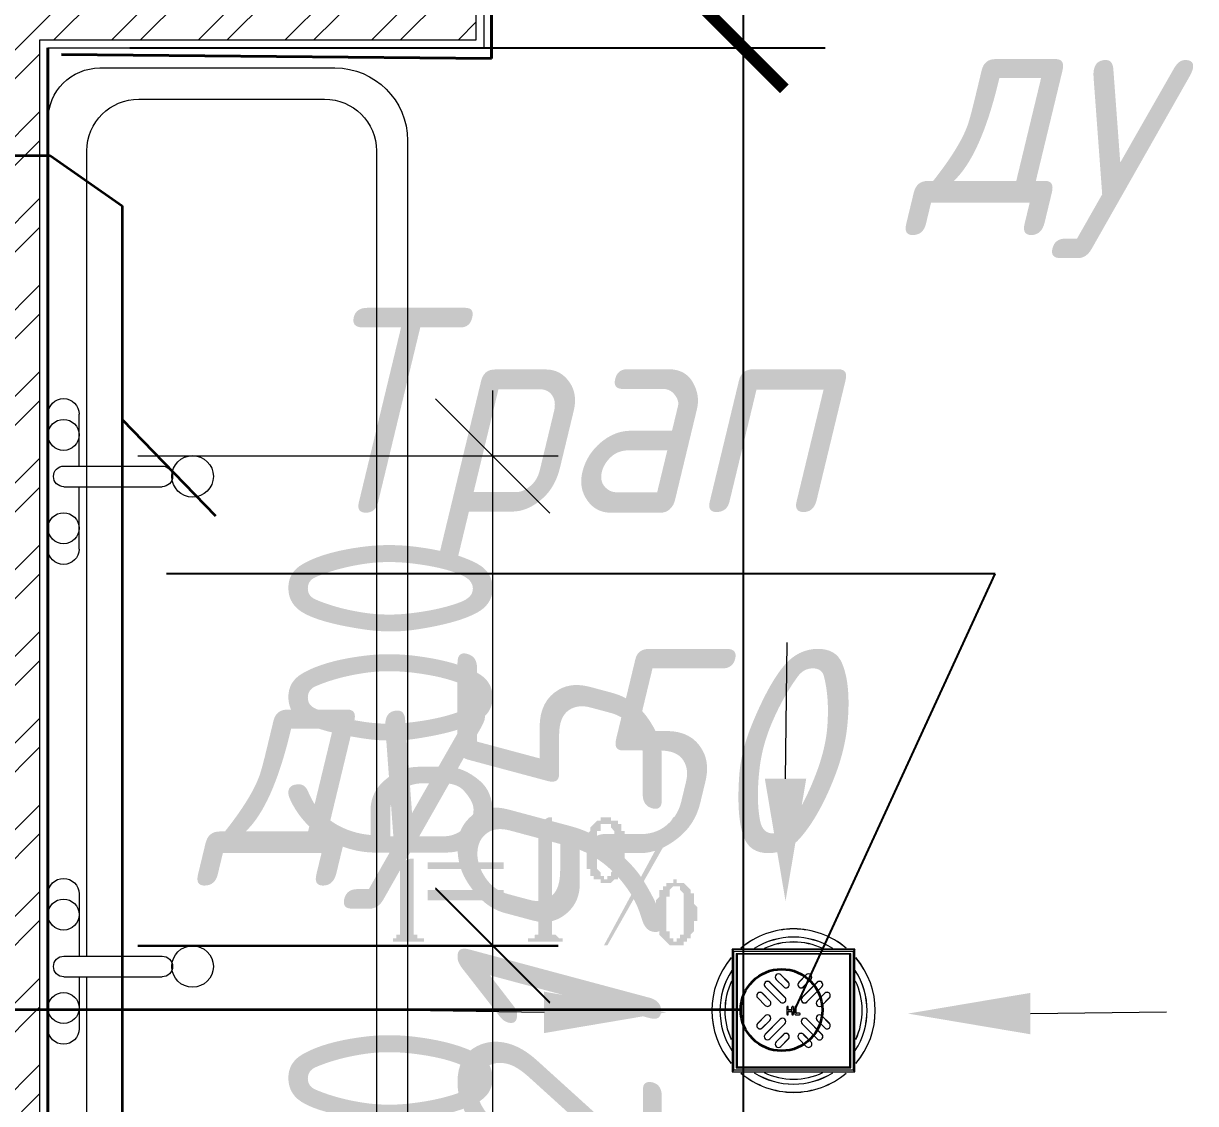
# Model space of a CAD drawing. Header units: millimetres. Extents: x -10178924 to 11692288, y -947381 to 58396.
# Drawn here: x 844929 to 846363, y -911741 to -910419 of the extents above; entities that cross this region are included whole.
import ezdxf
from ezdxf import colors
from ezdxf.entities.mleader import LeaderData, LeaderLine
from ezdxf.math import Vec2, Vec3

# ---------------------------------------------------------------- set-up
doc = ezdxf.new("R2010")
doc.units = ezdxf.units.MM
for name, color, linetype, lineweight in [('_0', 7, 'Continuous', 25), ('ВК_ К1', 24, 'Continuous', 35), ('К1ку', 244, 'Continuous', 35), ('Перегородки пеноблок', 40, 'Continuous', 9), ('Сантехника', 7, 'Continuous', 18), ('Сантехнические приборы', 7, 'Continuous', 9), ('Трубопроводы', 7, 'Continuous', 18)]:
    doc.layers.add(name, color=color, linetype=linetype, lineweight=lineweight)
doc.layers.add('PDF _Стены отделка', color=7, linetype='Continuous', true_color=0xb505c2)
doc.layers.add('ВК_Выноски', color=7, linetype='Continuous')
doc.styles.add('ISOCPEUR', font='isocpeui.ttf', dxfattribs={"width": 0.9})
doc.styles.add('ISOCPEUR_1', font='isocpeur.ttf', dxfattribs={"width": 0.78, "height": 240})
doc.styles.add('Текст_М100', font='GOST_Common Italic.ttf', dxfattribs={"height": 250})
doc.linetypes.add('зигзаг', pattern='A,0.00254,-5.08,[131,ltypeshp.shx,S=5.08,R=0,X=-5.08,Y=0],-10.16,[131,ltypeshp.shx,S=5.08,R=180,X=5.08,Y=0],-5.08', length=20.32254)
doc.dimstyles.new('Размеры_М100', dxfattribs={"dimtxt": 250, "dimasz": 100, "dimexe": 100, "dimexo": 100, "dimgap": 100, "dimtad": 1, "dimrnd": 5, "dimtxsty": 'Текст_М100', "dimblk": 'ARCHTICK', "dimcen": 250, "dimdle": 100, "dimadec": 0, "dimazin": 2, "dimtfac": 1, "dimtmove": 1, "dimatfit": 3, "dimfxl": 1, "dimarcsym": 0})

# ---------------------------------------------------------------- blocks, each defined once
blk = doc.blocks.new('_None')
blk = doc.blocks.new('СНП_Трап с  вертикальным выпуском_ с горизонтальным выпуском_HL - DN50-V261-Этаж 01_Пищеблок')
at = {"layer": 'Сантехника'}
for p, q in [((-75, 75), (-75, -75)), ((-72.9, 72.9), (-75, 75)), ((75, 75), (-75, 75)), ((-72.9, -72.9), (-72.9, 72.9)), ((-72.9, 72.9), (72.9, 72.9)), ((75, 75), (72.9, 72.9)), ((72.9, 72.9), (72.9, -72.9)), ((75, -75), (75, 75)), ((-70, 70), (-70, -70)), ((-70, 70), (70, 70)), ((69, 69), (-69, 69)), ((-69, 69), (-69, -69)), ((69, -69), (69, 69)), ((70, -70), (70, 70)), ((-70, -70), (70, -70)), ((-69, -69), (69, -69)), ((-75, -75), (-72.9, -72.9)), ((-75, -75), (75, -75)), ((72.9, -72.9), (-72.9, -72.9)), ((75, -75), (72.9, -72.9))]:
    blk.add_line(p, q, dxfattribs=at)
for radius, start, end in [(100, 90, 130), (90, 90, 122.25), (100, 50, 90), (90, 57.75, 90), (84, 90, 115.3943), (84, 64.6057, 90), (100, 139.6052, 220.3948), (100, 319.6052, 40.3948), (90, 147.0711, 212.9289), (90, 327.0711, 32.9289), (84, 154.5178, 204.8153), (84, 335.1847, 25.4822), (100, 230, 270), (90, 237.75, 270), (84, 244.6057, 270), (84, 270, 295.3943), (90, 270, 302.25), (100, 270, 310)]:
    blk.add_arc((0, 0), radius, start, end, dxfattribs=at)
at = {"layer": 'Трубопроводы'}
for p, q in [((-6.4, 34.6), (-15.6, 43.8)), ((15.6, 43.8), (6.4, 34.6)), ((-34.6, 29), (-16.3, 10.6)), ((-10.6, 16.3), (-29, 34.6)), ((-21.2, 38.2), (-12, 29)), ((29, 34.6), (10.6, 16.3)), ((12, 29), (21.2, 38.2)), ((16.3, 10.6), (34.6, 29)), ((-43.8, 15.6), (-34.6, 6.4)), ((-29, 12), (-38.2, 21.2)), ((38.2, 21.2), (29, 12)), ((34.6, 6.4), (43.8, 15.6)), ((-43.8, -15.6), (-34.6, -6.4)), ((-29, -12), (-38.2, -21.2)), ((-34.6, -29), (-16.3, -10.6)), ((16.3, -10.6), (34.6, -29)), ((38.2, -21.2), (29, -12)), ((34.6, -6.4), (43.8, -15.6)), ((-10.6, -16.3), (-29, -34.6)), ((29, -34.6), (10.6, -16.3)), ((-21.2, -38.2), (-12, -29)), ((-6.4, -34.6), (-15.6, -43.8)), ((15.6, -43.8), (6.4, -34.6)), ((12, -29), (21.2, -38.2))]:
    blk.add_line(p, q, dxfattribs=at)
at = {"layer": 'Трубопроводы', "lineweight": 9}
for p, q in [((-8.2, 4.2), (-8.2, -4.3)), ((-6.4, 1.6), (-6.4, 4.2)), ((-2.7, 0.9), (-5.7, 0.9)), ((-1.9, 1.6), (-1.9, 4.2)), ((-0.2, -4.3), (-0.2, 4.2)), ((1.7, 4.2), (1.7, -4.3)), ((3.4, -2.5), (3.4, 4.2)), ((-6.4, -4.3), (-6.4, -1.6)), ((-5.7, -0.9), (-2.7, -0.9)), ((-1.9, -1.6), (-1.9, -4.3)), ((2.4, -5), (7.4, -5)), ((7.4, -3.2), (4.2, -3.2))]:
    blk.add_line(p, q, dxfattribs=at)
at = {"layer": 'Трубопроводы'}
for centre, start, end in [((-18.4, 41), 45, 225), ((18.4, 41), 315, 135), ((-31.8, 31.8), 45, 225), ((-9.2, 31.8), 225, 45), ((9.2, 31.8), 135, 315), ((31.8, 31.8), 315, 135), ((-41, 18.4), 45, 225), ((-13.4, 13.4), 225, 45), ((13.4, 13.4), 135, 315), ((41, 18.4), 315, 135), ((-31.8, 9.2), 225, 45), ((31.8, 9.2), 135, 315), ((-31.8, -9.2), 315, 135), ((-13.4, -13.4), 315, 135), ((13.4, -13.4), 45, 225), ((31.8, -9.2), 45, 225), ((-41, -18.4), 135, 315), ((-9.2, -31.8), 315, 135), ((9.2, -31.8), 45, 225), ((41, -18.4), 225, 45), ((-31.8, -31.8), 135, 315), ((-18.4, -41), 135, 315), ((18.4, -41), 225, 45), ((31.8, -31.8), 225, 45)]:
    blk.add_arc(centre, 4, start, end, dxfattribs=at)
at = {"layer": 'Трубопроводы', "lineweight": 9}
for centre, radius, start, end in [((-7.3, 4.2), 0.875, 0, 180), ((-5.7, 1.6), 0.75, 180, 270), ((-2.7, 1.6), 0.75, 270, 360), ((-1, 4.2), 0.875, 0, 180), ((2.5, 4.2), 0.875, 0, 180), ((-7.3, -4.3), 0.875, 180, 360), ((-5.7, -1.6), 0.75, 90, 180), ((-2.7, -1.6), 0.75, 0, 90), ((-1, -4.3), 0.875, 180, 360), ((2.4, -4.3), 0.75, 180, 270), ((4.2, -2.5), 0.75, 180, 270), ((7.4, -4.1), 0.875, 270, 90)]:
    blk.add_arc(centre, radius, start, end, dxfattribs=at)
blk = doc.blocks.new('Туалетный столик с раковиной-лотковый3 - 500 x 440 мм-1382033-1 этаж')
at = {"layer": 'Сантехнические приборы'}
for p, q in [((1052.2, 180.1), (-1020.8, 180.1)), ((1052.2, 180.1), (-1020.8, 180.1)), ((-660.5, 180.1), (-495.4, 180.1)), ((91.9, 180.1), (-73.2, 180.1)), ((-597, 160.7), (-597, 40.4)), ((-571.6, 160.7), (-571.6, 40.4)), ((3, 160.7), (3, 40.4)), ((28.4, 160.7), (28.4, 40.4)), ((3, 132.5), (-982.7, 132.5)), ((-597, 142), (-660.5, 142)), ((-495.4, 142), (-571.6, 142)), ((-73.2, 142), (3, 142)), ((28.4, 142), (91.9, 142)), ((1014.1, 132.5), (28.4, 132.5)), ((-1084.3, 116.6), (-1084.3, -171)), ((-1084.3, 116.6), (-1084.3, -171)), ((-1046.2, 69), (-1046.2, -158.3)), ((-982.7, -221.8), (1014.1, -221.8)), ((-995.4, -259.9), (1031.3, -259.9)), ((-995.4, -259.9), (1031.3, -259.9))]:
    blk.add_line(p, q, dxfattribs=at)
for centre, radius, start, end in [((-1020.8, 116.6), 63.5, 90, 180), ((-1020.8, 116.6), 63.5, 90, 180), ((-660.5, 161.1), 19, 90, 270), ((-635.1, 161.1), 19, 0, 180), ((-584.3, 160.7), 12.7, 0, 180), ((-520.8, 161.1), 19, 0, 180), ((-495.4, 161.1), 19, 270, 90), ((-73.2, 161.1), 19, 90, 270), ((-47.8, 161.1), 19, 360, 180), ((15.7, 160.7), 12.7, 360, 180), ((66.5, 161.1), 19, 360, 180), ((91.9, 161.1), 19, 270, 90), ((-635.1, 161.1), 19, 180, 360), ((-520.8, 161.1), 19, 180, 360), ((-47.8, 161.1), 19, 180, 0), ((66.5, 161.1), 19, 180, 360), ((-982.7, 69), 63.5, 90, 180), ((-584.3, 40.4), 12.7, 180, 0), ((15.7, 40.4), 12.7, 180, 0), ((-584.3, 3.2), 25.4, 0, 180), ((15.7, 3.2), 25.4, 360, 180), ((-584.3, 3.2), 25.4, 180, 360), ((15.7, 3.2), 25.4, 180, 0), ((-995.4, -171), 88.9, 180, 270), ((-995.4, -171), 88.9, 180, 270), ((-982.7, -158.3), 63.5, 180, 270)]:
    blk.add_arc(centre, radius, start, end, dxfattribs=at)
blk = doc.blocks.new('_ArchTick')
at = {"color": 0, "linetype": 'ByBlock', "const_width": 0.15}
blk.add_lwpolyline([(-0.5, -0.5), (0.5, 0.5)], dxfattribs=at)
blk = doc.blocks.new('*D2464')
at = {"layer": '_0', "color": 0, "lineweight": -2, "ltscale": 0.1, "transparency": 16777216}
for p, q in [((12028.6, -38456.5), (12028.6, -36058.1)), ((11277.5, -36158.1), (12128.6, -36158.1)), ((11277.5, -38356.5), (12128.6, -38356.5))]:
    blk.add_line(p, q, dxfattribs=at)
at = {"layer": 'Defpoints', "color": 0, "ltscale": 0.1, "transparency": 16777216}
for p in [(11177.5, -36158.1), (12028.6, -36158.1), (11177.5, -38356.5)]:
    blk.add_point(p, dxfattribs=at)
at = {"layer": '_0', "color": 0, "lineweight": -2, "ltscale": 0.1, "transparency": 16777216, "xscale": 100, "yscale": 100, "zscale": 100}
for p, rotation in [((12028.6, -36158.1), 90), ((12028.6, -38356.5), 270)]:
    blk.add_blockref('_ArchTick', p, dxfattribs=dict(at, rotation=rotation))
at = {"layer": '_0', "color": 0, "lineweight": 9, "ltscale": 0.1, "transparency": 16777216, "insert": (11803.6, -37257.3), "char_height": 250, "attachment_point": 5, "rotation": 90, "style": 'Текст_М100'}
blk.add_mtext('2195', dxfattribs=at)
blk = doc.blocks.new('_Oblique')
at = {"color": 0, "linetype": 'ByBlock', "lineweight": -2}
blk.add_line((-0.5, -0.5), (0.5, 0.5), dxfattribs=at)
blk = doc.blocks.new('A$Cad086cf1')
at = {"layer": 'Перегородки пеноблок', "true_color": 0x636466, "transparency": 33554687}
h = blk.add_hatch(dxfattribs=at)
h.set_pattern_fill('ANSI32', color=251, scale=200)
h.set_pattern_definition([(45, (897418.77, 170465.18), (-53.0330086, 53.0330086), []), (45, (897454.13, 170465.18), (-53.0330086, 53.0330086), [])])
edge = h.paths.add_edge_path()
edge.add_line((8838.912, -36048.117), (8838.912, -38746.478))
edge.add_line((8838.912, -38746.478), (9068.912, -38746.478))
edge.add_line((9068.912, -38746.478), (9068.912, -38626.478))
edge.add_line((9068.912, -38626.478), (8958.912, -38626.478))
edge.add_line((8958.912, -38626.478), (8958.912, -36148.117))
edge.add_line((8958.912, -36148.117), (11047.468, -36148.117))
edge.add_line((11047.468, -36148.117), (11047.468, -37836.478))
edge.add_line((11047.468, -37836.478), (10089.228, -37836.478))
edge.add_line((10089.228, -37836.478), (10089.228, -38356.478))
edge.add_line((10089.228, -38356.478), (10208.912, -38356.312))
edge.add_line((10208.912, -38356.312), (10208.912, -37956.478))
edge.add_line((10208.912, -37956.478), (11047.468, -37956.478))
edge.add_line((11047.468, -37956.478), (11047.468, -38356.478))
edge.add_line((11047.468, -38356.478), (11167.468, -38356.478))
edge.add_line((11167.468, -38356.478), (11167.468, -36148.117))
edge.add_line((11167.468, -36148.117), (11701.436, -36148.117))
edge.add_line((11701.436, -36148.117), (11701.436, -36028.117))
edge.add_line((11701.436, -36028.117), (10146.199, -36028.125))
edge.add_line((10146.199, -36028.125), (10146.199, -32428.128))
edge.add_line((10146.199, -32428.128), (10026.199, -32428.128))
edge.add_line((10026.199, -32428.128), (10026.199, -36028.117))
edge.add_line((10026.199, -36028.117), (8858.912, -36028.113))
h.paths.add_polyline_path([(9998.912, -38746.478), (10078.912, -38746.478), (10078.912, -38626.478), (9998.912, -38626.478)], flags=17)
at = {"layer": 'Сантехнические приборы', "true_color": 0x636466, "transparency": 33554559}
h = blk.add_hatch(color=251, dxfattribs=at)
h.paths.add_polyline_path([(11616.621, -37095.672), (11620.854, -37095.672), (11620.854, -37099.906), (11620.854, -37099.906), (11625.088, -37099.906), (11625.088, -37099.906), (11625.088, -37104.139), (11625.088, -37104.139), (11625.088, -37108.372), (11625.088, -37108.372), (11625.088, -37112.606), (11625.088, -37112.606), (11625.088, -37116.839), (11620.854, -37116.839), (11620.854, -37116.839), (11620.854, -37116.839), (11616.621, -37121.072), (11616.621, -37121.072), (11616.621, -37116.839), (11612.387, -37116.839), (11612.387, -37116.839), (11612.387, -37116.839), (11612.387, -37116.839), (11608.154, -37112.606), (11608.154, -37112.606), (11608.154, -37108.372), (11608.154, -37108.372), (11608.154, -37108.372), (11608.154, -37104.139), (11608.154, -37104.139), (11608.154, -37099.906), (11612.387, -37099.906), (11612.387, -37099.906), (11612.387, -37099.906), (11612.387, -37099.906), (11616.621, -37095.672), (11616.621, -37095.672)], flags=0)
h.paths.add_polyline_path([(11625.088, -37150.706), (11625.088, -37226.906), (11625.088, -37231.14), (11625.088, -37235.373), (11625.088, -37235.373), (11625.088, -37239.607), (11625.088, -37239.607), (11625.088, -37239.607), (11625.088, -37243.84), (11629.321, -37243.84), (11629.321, -37243.84), (11629.321, -37248.073), (11629.321, -37248.073), (11633.554, -37248.073), (11633.554, -37248.073), (11637.788, -37248.073), (11637.788, -37252.307), (11599.687, -37252.307), (11599.687, -37248.073), (11599.687, -37248.073), (11603.921, -37248.073), (11603.921, -37248.073), (11603.921, -37243.84), (11603.921, -37243.84), (11608.154, -37243.84), (11608.154, -37243.84), (11608.154, -37239.607), (11608.154, -37239.607), (11608.154, -37239.607), (11608.154, -37235.373), (11608.154, -37235.373), (11608.154, -37231.14), (11608.154, -37226.906), (11608.154, -37188.806), (11608.154, -37188.806), (11608.154, -37184.573), (11608.154, -37180.34), (11608.154, -37180.34), (11608.154, -37176.106), (11608.154, -37176.106), (11608.154, -37171.873), (11608.154, -37171.873), (11608.154, -37171.873), (11608.154, -37167.639), (11608.154, -37167.639), (11608.154, -37163.406), (11608.154, -37163.406), (11603.921, -37163.406), (11603.921, -37163.406), (11603.921, -37163.406), (11603.921, -37163.406), (11599.687, -37163.406), (11599.687, -37163.406), (11599.687, -37163.406), (11595.454, -37159.173), (11620.854, -37150.706)], flags=0)
blk.add_hatch(color=251, dxfattribs=at).paths.add_polyline_path([(11760.555, -37116.839), (11790.189, -37099.906), (11794.422, -37099.906), (11794.422, -37226.906), (11794.422, -37226.906), (11794.422, -37231.14), (11794.422, -37235.373), (11794.422, -37235.373), (11794.422, -37239.607), (11794.422, -37239.607), (11794.422, -37239.607), (11794.422, -37243.84), (11794.422, -37243.84), (11798.655, -37243.84), (11798.655, -37243.84), (11798.655, -37243.84), (11802.889, -37248.073), (11802.889, -37248.073), (11802.889, -37248.073), (11807.122, -37248.073), (11807.122, -37248.073), (11807.122, -37252.307), (11764.788, -37252.307), (11764.788, -37248.073), (11764.788, -37248.073), (11769.022, -37248.073), (11769.022, -37248.073), (11773.255, -37248.073), (11773.255, -37243.84), (11773.255, -37243.84), (11773.255, -37243.84), (11777.489, -37243.84), (11777.489, -37243.84), (11777.489, -37239.607), (11777.489, -37239.607), (11777.489, -37239.607), (11777.489, -37235.373), (11777.489, -37235.373), (11777.489, -37231.14), (11777.489, -37231.14), (11777.489, -37226.906), (11777.489, -37226.906), (11777.489, -37146.473), (11777.489, -37142.239), (11777.489, -37138.006), (11777.489, -37138.006), (11777.489, -37133.773), (11777.489, -37133.773), (11777.489, -37129.539), (11777.489, -37129.539), (11777.489, -37125.306), (11777.489, -37125.306), (11777.489, -37125.306), (11777.489, -37121.072), (11777.489, -37121.072), (11777.489, -37121.072), (11773.255, -37121.072), (11773.255, -37116.839), (11773.255, -37116.839), (11769.022, -37116.839), (11769.022, -37121.072), (11769.022, -37121.072), (11764.788, -37121.072), (11764.788, -37121.072), (11760.555, -37121.072)])
h = blk.add_hatch(color=251, dxfattribs=at)
h.paths.add_polyline_path([(11951.056, -37099.906), (11862.156, -37256.54), (11857.922, -37256.54), (11942.59, -37099.906)], flags=0)
h.paths.add_polyline_path([(11862.156, -37099.906), (11862.156, -37099.906), (11862.156, -37099.906), (11866.389, -37099.906), (11866.389, -37104.139), (11870.622, -37104.139), (11870.622, -37104.139), (11870.622, -37104.139), (11874.856, -37104.139), (11874.856, -37108.372), (11874.856, -37108.372), (11879.089, -37108.372), (11879.089, -37112.606), (11879.089, -37112.606), (11879.089, -37116.839), (11879.089, -37116.839), (11883.323, -37116.839), (11883.323, -37121.072), (11883.323, -37121.072), (11883.323, -37125.306), (11883.323, -37125.306), (11883.323, -37129.539), (11883.323, -37129.539), (11883.323, -37133.773), (11883.323, -37133.773), (11883.323, -37138.006), (11883.323, -37138.006), (11883.323, -37142.239), (11883.323, -37142.239), (11883.323, -37146.473), (11883.323, -37146.473), (11883.323, -37150.706), (11883.323, -37154.939), (11883.323, -37154.939), (11883.323, -37159.173), (11883.323, -37159.173), (11883.323, -37159.173), (11883.323, -37163.406), (11879.089, -37163.406), (11879.089, -37167.639), (11879.089, -37167.639), (11879.089, -37167.639), (11879.089, -37171.873), (11874.856, -37171.873), (11874.856, -37171.873), (11874.856, -37176.106), (11870.622, -37176.106), (11870.622, -37176.106), (11870.622, -37176.106), (11866.389, -37180.34), (11866.389, -37180.34), (11866.389, -37180.34), (11862.156, -37180.34), (11862.156, -37180.34), (11862.156, -37180.34), (11857.922, -37180.34), (11857.922, -37180.34), (11853.689, -37180.34), (11853.689, -37180.34), (11853.689, -37176.106), (11849.456, -37176.106), (11849.456, -37176.106), (11849.456, -37176.106), (11845.222, -37176.106), (11845.222, -37171.873), (11845.222, -37171.873), (11840.989, -37171.873), (11840.989, -37167.639), (11840.989, -37167.639), (11840.989, -37163.406), (11840.989, -37163.406), (11836.756, -37163.406), (11836.756, -37159.173), (11836.756, -37159.173), (11836.756, -37154.939), (11836.756, -37154.939), (11836.756, -37150.706), (11836.756, -37150.706), (11836.756, -37146.473), (11836.756, -37146.473), (11836.756, -37142.239), (11836.756, -37142.239), (11836.756, -37138.006), (11836.756, -37138.006), (11836.756, -37133.773), (11836.756, -37133.773), (11836.756, -37129.539), (11836.756, -37129.539), (11836.756, -37125.306), (11836.756, -37125.306), (11836.756, -37121.072), (11836.756, -37121.072), (11840.989, -37116.839), (11840.989, -37116.839), (11840.989, -37112.606), (11840.989, -37112.606), (11845.222, -37108.372), (11845.222, -37108.372), (11845.222, -37108.372), (11849.456, -37104.139), (11849.456, -37104.139), (11849.456, -37104.139), (11853.689, -37104.139), (11853.689, -37104.139), (11853.689, -37099.906), (11857.922, -37099.906), (11857.922, -37099.906), (11857.922, -37099.906), (11862.156, -37099.906)], flags=0)
h.paths.add_polyline_path([(11862.156, -37108.372), (11857.922, -37108.372), (11857.922, -37108.372), (11857.922, -37108.372), (11853.689, -37108.372), (11853.689, -37112.606), (11853.689, -37112.606), (11853.689, -37112.606), (11853.689, -37116.839), (11849.456, -37116.839), (11849.456, -37116.839), (11849.456, -37121.072), (11849.456, -37121.072), (11849.456, -37125.306), (11849.456, -37125.306), (11849.456, -37129.539), (11849.456, -37133.773), (11849.456, -37133.773), (11849.456, -37138.006), (11849.456, -37142.239), (11849.456, -37142.239), (11849.456, -37146.473), (11849.456, -37150.706), (11849.456, -37150.706), (11849.456, -37154.939), (11849.456, -37154.939), (11849.456, -37159.173), (11849.456, -37159.173), (11849.456, -37159.173), (11849.456, -37163.406), (11849.456, -37163.406), (11853.689, -37167.639), (11853.689, -37167.639), (11853.689, -37167.639), (11853.689, -37171.873), (11853.689, -37171.873), (11853.689, -37171.873), (11857.922, -37171.873), (11857.922, -37176.106), (11862.156, -37176.106), (11862.156, -37176.106), (11862.156, -37171.873), (11866.389, -37171.873), (11866.389, -37171.873), (11866.389, -37167.639), (11866.389, -37167.639), (11866.389, -37167.639), (11866.389, -37167.639), (11870.622, -37163.406), (11870.622, -37163.406), (11870.622, -37159.173), (11870.622, -37159.173), (11870.622, -37154.939), (11870.622, -37154.939), (11870.622, -37150.706), (11870.622, -37150.706), (11870.622, -37146.473), (11870.622, -37146.473), (11870.622, -37142.239), (11870.622, -37142.239), (11870.622, -37138.006), (11870.622, -37133.773), (11870.622, -37133.773), (11870.622, -37129.539), (11870.622, -37129.539), (11870.622, -37125.306), (11870.622, -37125.306), (11870.622, -37121.072), (11870.622, -37121.072), (11870.622, -37116.839), (11870.622, -37116.839), (11866.389, -37112.606), (11866.389, -37112.606), (11866.389, -37112.606), (11866.389, -37108.372), (11866.389, -37108.372), (11862.156, -37108.372), (11862.156, -37108.372), (11862.156, -37108.372), (11862.156, -37108.372)], flags=0)
h.paths.add_polyline_path([(11946.823, -37176.106), (11946.823, -37176.106), (11946.823, -37180.34), (11951.056, -37180.34), (11951.056, -37180.34), (11955.29, -37180.34), (11955.29, -37180.34), (11955.29, -37180.34), (11959.523, -37184.573), (11959.523, -37184.573), (11959.523, -37184.573), (11963.756, -37188.806), (11963.756, -37188.806), (11963.756, -37188.806), (11963.756, -37193.04), (11967.99, -37193.04), (11967.99, -37197.273), (11967.99, -37197.273), (11967.99, -37197.273), (11967.99, -37201.506), (11967.99, -37201.506), (11967.99, -37205.74), (11967.99, -37205.74), (11972.223, -37209.973), (11972.223, -37209.973), (11972.223, -37214.206), (11972.223, -37218.44), (11972.223, -37218.44), (11972.223, -37218.44), (11972.223, -37222.673), (11972.223, -37226.906), (11967.99, -37226.906), (11967.99, -37231.14), (11967.99, -37231.14), (11967.99, -37235.373), (11967.99, -37235.373), (11967.99, -37239.607), (11967.99, -37239.607), (11967.99, -37239.607), (11963.756, -37243.84), (11963.756, -37243.84), (11963.756, -37248.073), (11963.756, -37248.073), (11963.756, -37248.073), (11959.523, -37248.073), (11959.523, -37252.307), (11959.523, -37252.307), (11955.29, -37252.307), (11955.29, -37256.54), (11955.29, -37256.54), (11951.056, -37256.54), (11951.056, -37256.54), (11946.823, -37256.54), (11946.823, -37256.54), (11946.823, -37256.54), (11942.59, -37256.54), (11942.59, -37256.54), (11942.59, -37256.54), (11938.356, -37256.54), (11938.356, -37256.54), (11934.123, -37252.307), (11934.123, -37252.307), (11934.123, -37252.307), (11934.123, -37252.307), (11929.889, -37248.073), (11929.889, -37248.073), (11929.889, -37248.073), (11925.656, -37243.84), (11925.656, -37243.84), (11925.656, -37239.607), (11925.656, -37239.607), (11925.656, -37239.607), (11925.656, -37235.373), (11921.423, -37235.373), (11921.423, -37231.14), (11921.423, -37231.14), (11921.423, -37226.906), (11921.423, -37226.906), (11921.423, -37222.673), (11921.423, -37222.673), (11921.423, -37218.44), (11921.423, -37218.44), (11921.423, -37214.206), (11921.423, -37214.206), (11921.423, -37209.973), (11921.423, -37209.973), (11921.423, -37205.74), (11921.423, -37205.74), (11921.423, -37201.506), (11921.423, -37201.506), (11925.656, -37197.273), (11925.656, -37197.273), (11925.656, -37193.04), (11925.656, -37193.04), (11925.656, -37188.806), (11929.889, -37188.806), (11929.889, -37188.806), (11929.889, -37184.573), (11929.889, -37184.573), (11934.123, -37184.573), (11934.123, -37184.573), (11934.123, -37180.34), (11938.356, -37180.34), (11938.356, -37180.34), (11938.356, -37180.34), (11942.59, -37180.34), (11942.59, -37176.106), (11946.823, -37176.106), (11946.823, -37176.106)], flags=0)
h.paths.add_polyline_path([(11946.823, -37184.573), (11942.59, -37184.573), (11942.59, -37184.573), (11942.59, -37184.573), (11938.356, -37188.806), (11938.356, -37188.806), (11938.356, -37188.806), (11938.356, -37188.806), (11938.356, -37193.04), (11938.356, -37193.04), (11938.356, -37197.273), (11934.123, -37197.273), (11934.123, -37197.273), (11934.123, -37201.506), (11934.123, -37201.506), (11934.123, -37205.74), (11934.123, -37209.973), (11934.123, -37209.973), (11934.123, -37214.206), (11934.123, -37218.44), (11934.123, -37218.44), (11934.123, -37222.673), (11934.123, -37222.673), (11934.123, -37226.906), (11934.123, -37231.14), (11934.123, -37231.14), (11934.123, -37235.373), (11934.123, -37235.373), (11934.123, -37239.607), (11938.356, -37239.607), (11938.356, -37239.607), (11938.356, -37243.84), (11938.356, -37243.84), (11938.356, -37243.84), (11938.356, -37248.073), (11942.59, -37248.073), (11942.59, -37248.073), (11942.59, -37252.307), (11946.823, -37252.307), (11946.823, -37252.307), (11946.823, -37252.307), (11946.823, -37248.073), (11951.056, -37248.073), (11951.056, -37248.073), (11951.056, -37243.84), (11951.056, -37243.84), (11955.29, -37243.84), (11955.29, -37243.84), (11955.29, -37239.607), (11955.29, -37239.607), (11955.29, -37235.373), (11955.29, -37235.373), (11955.29, -37231.14), (11955.29, -37231.14), (11955.29, -37226.906), (11955.29, -37226.906), (11955.29, -37222.673), (11955.29, -37218.44), (11955.29, -37218.44), (11955.29, -37214.206), (11955.29, -37209.973), (11955.29, -37209.973), (11955.29, -37205.74), (11955.29, -37205.74), (11955.29, -37201.506), (11955.29, -37201.506), (11955.29, -37197.273), (11955.29, -37197.273), (11955.29, -37193.04), (11955.29, -37193.04), (11955.29, -37193.04), (11951.056, -37188.806), (11951.056, -37188.806), (11951.056, -37188.806), (11951.056, -37184.573), (11951.056, -37184.573), (11946.823, -37184.573), (11946.823, -37184.573), (11946.823, -37184.573)], flags=0)
at = {"layer": 'PDF _Стены отделка', "color": 251, "linetype": 'зигзаг', "lineweight": 40, "ltscale": 0.1, "true_color": 0x636466, "transparency": 33554610}
for p, q in [((11720.197, -36171.246), (11720.325, -36016.813)), ((11177.468, -36158.117), (11177.468, -38356.478)), ((11194.119, -36166.391), (11720.197, -36171.246))]:
    blk.add_line(p, q, dxfattribs=at)
at = {"layer": 'PDF _Стены отделка', "color": 251, "lineweight": 5, "ltscale": 0.1, "true_color": 0x636466, "transparency": 33554687}
for p, q in [((11721.599, -36577.645), (11721.599, -37336.478)), ((11287.468, -36657.645), (11801.599, -36657.645)), ((11721.599, -37177.645), (11721.599, -37936.478)), ((11287.468, -37256.478), (11801.599, -37256.478)), ((11287.468, -37257.645), (11801.599, -37257.645))]:
    blk.add_line(p, q, dxfattribs=at)
at = {"layer": 'Перегородки пеноблок', "color": 251, "linetype": 'Continuous', "true_color": 0x636466, "transparency": 33554687, "flags": 128}
for points in [[(11701.436, -36148.117), (11701.435, -36028.117)], [(11711.436, -36158.117), (11711.436, -36018.117)], [(11167.468, -38356.478), (11167.468, -36148.117)], [(11167.468, -36148.117), (11701.436, -36148.117)], [(11177.468, -38356.478), (11177.468, -36158.117), (11711.436, -36158.117)]]:
    blk.add_lwpolyline(points, dxfattribs=at)
at = {"layer": 'Сантехника', "color": 251, "true_color": 0x636466, "transparency": 33554687}
for p, q in [((12014.818, -37261.618), (12014.818, -37411.618)), ((12016.934, -37263.734), (12014.818, -37261.618)), ((12164.818, -37261.618), (12014.818, -37261.618)), ((12016.934, -37409.502), (12016.934, -37263.734)), ((12016.934, -37263.734), (12162.702, -37263.734)), ((12164.818, -37261.618), (12162.702, -37263.734)), ((12162.702, -37263.734), (12162.702, -37409.502)), ((12164.818, -37411.618), (12164.818, -37261.618)), ((12019.818, -37266.618), (12019.818, -37406.618)), ((12019.818, -37266.618), (12159.818, -37266.618)), ((12158.818, -37267.618), (12020.818, -37267.618)), ((12020.818, -37267.618), (12020.818, -37405.618)), ((12158.818, -37405.618), (12158.818, -37267.618)), ((12159.818, -37406.618), (12159.818, -37266.618)), ((12019.818, -37406.618), (12159.818, -37406.618)), ((12020.818, -37405.618), (12158.818, -37405.618)), ((12014.818, -37411.618), (12016.934, -37409.502)), ((12014.818, -37411.618), (12164.818, -37411.618)), ((12162.702, -37409.502), (12016.934, -37409.502)), ((12164.818, -37411.618), (12162.702, -37409.502))]:
    blk.add_line(p, q, dxfattribs=at)
for radius, start, end in [(100, 90, 130), (90, 90, 122.249975), (100, 50, 90), (90, 57.750025, 90), (84, 90, 115.394295), (84, 64.605705, 90), (100, 139.605219, 220.394781), (100, 319.605219, 40.394781), (90, 147.071099, 212.928901), (90, 327.071099, 32.928901), (84, 154.517799, 204.815256), (84, 335.184744, 25.482201), (100, 230, 270), (90, 237.750025, 270), (84, 244.605705, 270), (84, 270, 295.394295), (90, 270, 302.249975), (100, 270, 310)]:
    blk.add_arc((12089.818, -37336.618), radius, start, end, dxfattribs=at)
at = {"layer": 'Сантехнические приборы', "color": 251, "true_color": 0x636466, "transparency": 33554687}
for p, q in [((12080.052, -37052.727), (12082.161, -36886.117)), ((11784.557, -37338.809), (11617.948, -37336.7)), ((12379.613, -37340.296), (12546.222, -37338.187))]:
    blk.add_line(p, q, dxfattribs=at)
at = {"layer": 'Сантехнические приборы', "color": 251, "true_color": 0x636466, "transparency": 33554559}
for points in [[(12105.359, -37052.727), (12080.052, -37202.465), (12054.744, -37052.727)], [(11642.021, -37154.939), (11735.155, -37154.939), (11642.021, -37163.406), (11735.155, -37163.406)], [(11642.021, -37188.806), (11735.155, -37188.806), (11642.021, -37201.506), (11735.155, -37201.506)], [(11784.557, -37313.501), (11934.295, -37338.809), (11784.557, -37364.117)], [(12379.613, -37314.988), (12229.875, -37340.296), (12379.613, -37365.603)]]:
    blk.add_solid(points, dxfattribs=at)
at = {"layer": 'Трубопроводы', "color": 251, "true_color": 0x636466, "transparency": 33554687}
for p, q in [((12083.454, -37301.97), (12074.264, -37292.779)), ((12105.372, -37292.779), (12096.182, -37301.97)), ((12079.212, -37320.354), (12060.829, -37301.972)), ((12068.607, -37298.436), (12077.798, -37307.626)), ((12118.807, -37301.972), (12100.425, -37320.354)), ((12101.839, -37307.626), (12111.029, -37298.436)), ((12045.98, -37321.064), (12055.17, -37330.254)), ((12060.827, -37324.597), (12051.637, -37315.407)), ((12055.172, -37307.629), (12073.555, -37326.011)), ((12106.082, -37326.011), (12124.464, -37307.629)), ((12128, -37315.407), (12118.81, -37324.597)), ((12124.467, -37330.254), (12133.657, -37321.064)), ((12045.98, -37352.172), (12055.17, -37342.982)), ((12060.827, -37348.639), (12051.637, -37357.829)), ((12055.172, -37365.607), (12073.555, -37347.224)), ((12106.082, -37347.224), (12124.464, -37365.607)), ((12128, -37357.829), (12118.81, -37348.639)), ((12124.467, -37342.982), (12133.657, -37352.172)), ((12079.212, -37352.881), (12060.829, -37371.264)), ((12118.807, -37371.264), (12100.425, -37352.881)), ((12068.607, -37374.799), (12077.798, -37365.609)), ((12083.454, -37371.266), (12074.264, -37380.456)), ((12105.372, -37380.456), (12096.182, -37371.266)), ((12101.839, -37365.609), (12111.029, -37374.799))]:
    blk.add_line(p, q, dxfattribs=at)
at = {"layer": 'Трубопроводы', "color": 251, "lineweight": 9, "true_color": 0x636466, "transparency": 33554687}
for p, q in [((12081.668, -37332.368), (12081.668, -37340.868)), ((12083.418, -37334.993), (12083.418, -37332.368)), ((12087.168, -37335.743), (12084.168, -37335.743)), ((12087.918, -37334.993), (12087.918, -37332.368)), ((12089.668, -37340.868), (12089.668, -37332.368)), ((12091.468, -37332.368), (12091.468, -37340.868)), ((12093.218, -37339.118), (12093.218, -37332.368)), ((12083.418, -37340.868), (12083.418, -37338.243)), ((12084.168, -37337.493), (12087.168, -37337.493)), ((12087.918, -37338.243), (12087.918, -37340.868)), ((12092.218, -37341.618), (12097.218, -37341.618)), ((12097.218, -37339.868), (12093.968, -37339.868))]:
    blk.add_line(p, q, dxfattribs=at)
at = {"layer": 'Трубопроводы', "color": 251, "true_color": 0x636466, "transparency": 33554687}
for centre, start, end in [((12071.436, -37295.608), 45, 225), ((12108.201, -37295.608), 315, 135), ((12058.001, -37304.8), 45, 225), ((12080.626, -37304.798), 225, 45), ((12099.011, -37304.798), 135, 315), ((12121.636, -37304.8), 315, 135), ((12048.808, -37318.235), 45, 225), ((12076.383, -37323.183), 225, 45), ((12103.253, -37323.183), 135, 315), ((12130.828, -37318.235), 315, 135), ((12057.999, -37327.425), 225, 45), ((12121.638, -37327.425), 135, 315), ((12057.999, -37345.81), 315, 135), ((12076.383, -37350.053), 315, 135), ((12103.253, -37350.053), 45, 225), ((12121.638, -37345.81), 45, 225), ((12048.808, -37355), 135, 315), ((12080.626, -37368.438), 315, 135), ((12099.011, -37368.438), 45, 225), ((12130.828, -37355), 225, 45), ((12058.001, -37368.435), 135, 315), ((12071.436, -37377.628), 135, 315), ((12108.201, -37377.628), 225, 45), ((12121.636, -37368.435), 225, 45)]:
    blk.add_arc(centre, 4, start, end, dxfattribs=at)
at = {"layer": 'Трубопроводы', "color": 251, "lineweight": 9, "true_color": 0x636466, "transparency": 33554687}
for centre, radius, start, end in [((12082.543, -37332.368), 0.875, 0, 180), ((12084.168, -37334.993), 0.75, 180, 270), ((12087.168, -37334.993), 0.75, 270, 0), ((12088.793, -37332.368), 0.875, 0, 180), ((12092.343, -37332.368), 0.875, 0, 180), ((12082.543, -37340.868), 0.875, 180, 0), ((12084.168, -37338.243), 0.75, 90, 180), ((12087.168, -37338.243), 0.75, 0, 90), ((12088.793, -37340.868), 0.875, 180, 0), ((12092.218, -37340.868), 0.75, 180, 270), ((12093.968, -37339.118), 0.75, 180, 270), ((12097.218, -37340.743), 0.875, 270, 90)]:
    blk.add_arc(centre, radius, start, end, dxfattribs=at)
at = {"layer": 'PDF _Стены отделка', "color": 251, "lineweight": 5, "ltscale": 0.1, "true_color": 0x636466, "transparency": 33554687}
for p, xscale, yscale, zscale, rotation in [((11721.599, -36657.645), 140.0000000000001, 140.0000000000001, 140.0000000000001, 90), ((11721.599, -37256.478), 140, 140, 140, 270), ((11721.599, -37257.645), 140.0000000000001, 140.0000000000001, 140.0000000000001, 90)]:
    blk.add_blockref('_Oblique', p, dxfattribs=dict(at, xscale=xscale, yscale=yscale, zscale=zscale, rotation=rotation))
at = {"layer": 'Сантехнические приборы', "color": 251, "true_color": 0x636466, "transparency": 33554687, "xscale": -1.000000000000001, "rotation": 90}
blk.add_blockref('Туалетный столик с раковиной-лотковый3 - 500 x 440 мм-1382033-1 этаж', (11357.613, -37266.956), dxfattribs=at)
at = {"layer": 'PDF _Стены отделка', "color": 251, "lineweight": 5, "ltscale": 0.1, "true_color": 0x636466, "transparency": 33554687, "char_height": 250, "attachment_point": 5, "rotation": 90, "style": 'ISOCPEUR_1'}
for insert in [(11596.599, -36957.062), (11596.599, -37557.062)]:
    blk.add_mtext('\\A1;600', dxfattribs=dict(at, insert=insert))
at = {"layer": '_0', "color": 251, "lineweight": 9, "ltscale": 0.1, "true_color": 0x636466, "transparency": 33554687}
dim = blk.add_linear_dim(base=(12028.617, -36158.117), p1=(11177.468, -38356.478), p2=(11177.468, -36158.117), angle=90, text='2195', dimstyle='Размеры_М100', dxfattribs=at)
dim.commit()
dim.dimension.update_dxf_attribs({"geometry": '*D2464', "text_midpoint": (11803.617, -37257.298)})

msp = doc.modelspace()

# ---------------------------------------------------------------- hatches: boundary and pattern name
at = {"layer": 'Сантехнические приборы', "true_color": 0x535353, "transparency": 33554559}
h = msp.add_hatch(color=251, dxfattribs=at)
h.paths.add_polyline_path([(845398.1, -911386.4), (845402.3, -911386.4), (845402.3, -911390.6), (845402.3, -911390.6), (845406.6, -911390.6), (845406.6, -911390.6), (845406.6, -911394.9), (845406.6, -911394.9), (845406.6, -911399.1), (845406.6, -911399.1), (845406.6, -911403.3), (845406.6, -911403.3), (845406.6, -911407.6), (845402.3, -911407.6), (845402.3, -911407.6), (845402.3, -911407.6), (845398.1, -911411.8), (845398.1, -911411.8), (845398.1, -911407.6), (845393.9, -911407.6), (845393.9, -911407.6), (845393.9, -911407.6), (845393.9, -911407.6), (845389.6, -911403.3), (845389.6, -911403.3), (845389.6, -911399.1), (845389.6, -911399.1), (845389.6, -911399.1), (845389.6, -911394.9), (845389.6, -911394.9), (845389.6, -911390.6), (845393.9, -911390.6), (845393.9, -911390.6), (845393.9, -911390.6), (845393.9, -911390.6), (845398.1, -911386.4), (845398.1, -911386.4)], flags=0)
h.paths.add_polyline_path([(845406.6, -911441.4), (845406.6, -911517.6), (845406.6, -911521.9), (845406.6, -911526.1), (845406.6, -911526.1), (845406.6, -911530.3), (845406.6, -911530.3), (845406.6, -911530.3), (845406.6, -911534.6), (845410.8, -911534.6), (845410.8, -911534.6), (845410.8, -911538.8), (845410.8, -911538.8), (845415, -911538.8), (845415, -911538.8), (845419.3, -911538.8), (845419.3, -911543), (845381.2, -911543), (845381.2, -911538.8), (845381.2, -911538.8), (845385.4, -911538.8), (845385.4, -911538.8), (845385.4, -911534.6), (845385.4, -911534.6), (845389.6, -911534.6), (845389.6, -911534.6), (845389.6, -911530.3), (845389.6, -911530.3), (845389.6, -911530.3), (845389.6, -911526.1), (845389.6, -911526.1), (845389.6, -911521.9), (845389.6, -911517.6), (845389.6, -911479.5), (845389.6, -911479.5), (845389.6, -911475.3), (845389.6, -911471.1), (845389.6, -911471.1), (845389.6, -911466.8), (845389.6, -911466.8), (845389.6, -911462.6), (845389.6, -911462.6), (845389.6, -911462.6), (845389.6, -911458.4), (845389.6, -911458.4), (845389.6, -911454.1), (845389.6, -911454.1), (845385.4, -911454.1), (845385.4, -911454.1), (845385.4, -911454.1), (845385.4, -911454.1), (845381.2, -911454.1), (845381.2, -911454.1), (845381.2, -911454.1), (845376.9, -911449.9), (845402.3, -911441.4)], flags=0)
msp.add_hatch(color=251, dxfattribs=at).paths.add_polyline_path([(845542, -911407.6), (845571.7, -911390.6), (845575.9, -911390.6), (845575.9, -911517.6), (845575.9, -911517.6), (845575.9, -911521.9), (845575.9, -911526.1), (845575.9, -911526.1), (845575.9, -911530.3), (845575.9, -911530.3), (845575.9, -911530.3), (845575.9, -911534.6), (845575.9, -911534.6), (845580.1, -911534.6), (845580.1, -911534.6), (845580.1, -911534.6), (845584.4, -911538.8), (845584.4, -911538.8), (845584.4, -911538.8), (845588.6, -911538.8), (845588.6, -911538.8), (845588.6, -911543), (845546.3, -911543), (845546.3, -911538.8), (845546.3, -911538.8), (845550.5, -911538.8), (845550.5, -911538.8), (845554.7, -911538.8), (845554.7, -911534.6), (845554.7, -911534.6), (845554.7, -911534.6), (845559, -911534.6), (845559, -911534.6), (845559, -911530.3), (845559, -911530.3), (845559, -911530.3), (845559, -911526.1), (845559, -911526.1), (845559, -911521.9), (845559, -911521.9), (845559, -911517.6), (845559, -911517.6), (845559, -911437.2), (845559, -911433), (845559, -911428.7), (845559, -911428.7), (845559, -911424.5), (845559, -911424.5), (845559, -911420.3), (845559, -911420.3), (845559, -911416), (845559, -911416), (845559, -911416), (845559, -911411.8), (845559, -911411.8), (845559, -911411.8), (845554.7, -911411.8), (845554.7, -911407.6), (845554.7, -911407.6), (845550.5, -911407.6), (845550.5, -911411.8), (845550.5, -911411.8), (845546.3, -911411.8), (845546.3, -911411.8), (845542, -911411.8)])
h = msp.add_hatch(color=251, dxfattribs=at)
h.paths.add_polyline_path([(845732.5, -911390.6), (845643.6, -911547.3), (845639.4, -911547.3), (845724.1, -911390.6)], flags=0)
h.paths.add_polyline_path([(845643.6, -911390.6), (845643.6, -911390.6), (845643.6, -911390.6), (845647.9, -911390.6), (845647.9, -911394.9), (845652.1, -911394.9), (845652.1, -911394.9), (845652.1, -911394.9), (845656.3, -911394.9), (845656.3, -911399.1), (845656.3, -911399.1), (845660.6, -911399.1), (845660.6, -911403.3), (845660.6, -911403.3), (845660.6, -911407.6), (845660.6, -911407.6), (845664.8, -911407.6), (845664.8, -911411.8), (845664.8, -911411.8), (845664.8, -911416), (845664.8, -911416), (845664.8, -911420.3), (845664.8, -911420.3), (845664.8, -911424.5), (845664.8, -911424.5), (845664.8, -911428.7), (845664.8, -911428.7), (845664.8, -911433), (845664.8, -911433), (845664.8, -911437.2), (845664.8, -911437.2), (845664.8, -911441.4), (845664.8, -911445.7), (845664.8, -911445.7), (845664.8, -911449.9), (845664.8, -911449.9), (845664.8, -911449.9), (845664.8, -911454.1), (845660.6, -911454.1), (845660.6, -911458.4), (845660.6, -911458.4), (845660.6, -911458.4), (845660.6, -911462.6), (845656.3, -911462.6), (845656.3, -911462.6), (845656.3, -911466.8), (845652.1, -911466.8), (845652.1, -911466.8), (845652.1, -911466.8), (845647.9, -911471.1), (845647.9, -911471.1), (845647.9, -911471.1), (845643.6, -911471.1), (845643.6, -911471.1), (845643.6, -911471.1), (845639.4, -911471.1), (845639.4, -911471.1), (845635.2, -911471.1), (845635.2, -911471.1), (845635.2, -911466.8), (845630.9, -911466.8), (845630.9, -911466.8), (845630.9, -911466.8), (845626.7, -911466.8), (845626.7, -911462.6), (845626.7, -911462.6), (845622.5, -911462.6), (845622.5, -911458.4), (845622.5, -911458.4), (845622.5, -911454.1), (845622.5, -911454.1), (845618.2, -911454.1), (845618.2, -911449.9), (845618.2, -911449.9), (845618.2, -911445.7), (845618.2, -911445.7), (845618.2, -911441.4), (845618.2, -911441.4), (845618.2, -911437.2), (845618.2, -911437.2), (845618.2, -911433), (845618.2, -911433), (845618.2, -911428.7), (845618.2, -911428.7), (845618.2, -911424.5), (845618.2, -911424.5), (845618.2, -911420.3), (845618.2, -911420.3), (845618.2, -911416), (845618.2, -911416), (845618.2, -911411.8), (845618.2, -911411.8), (845622.5, -911407.6), (845622.5, -911407.6), (845622.5, -911403.3), (845622.5, -911403.3), (845626.7, -911399.1), (845626.7, -911399.1), (845626.7, -911399.1), (845630.9, -911394.9), (845630.9, -911394.9), (845630.9, -911394.9), (845635.2, -911394.9), (845635.2, -911394.9), (845635.2, -911390.6), (845639.4, -911390.6), (845639.4, -911390.6), (845639.4, -911390.6), (845643.6, -911390.6)], flags=0)
h.paths.add_polyline_path([(845643.6, -911399.1), (845639.4, -911399.1), (845639.4, -911399.1), (845639.4, -911399.1), (845635.2, -911399.1), (845635.2, -911403.3), (845635.2, -911403.3), (845635.2, -911403.3), (845635.2, -911407.6), (845630.9, -911407.6), (845630.9, -911407.6), (845630.9, -911411.8), (845630.9, -911411.8), (845630.9, -911416), (845630.9, -911416), (845630.9, -911420.3), (845630.9, -911424.5), (845630.9, -911424.5), (845630.9, -911428.7), (845630.9, -911433), (845630.9, -911433), (845630.9, -911437.2), (845630.9, -911441.4), (845630.9, -911441.4), (845630.9, -911445.7), (845630.9, -911445.7), (845630.9, -911449.9), (845630.9, -911449.9), (845630.9, -911449.9), (845630.9, -911454.1), (845630.9, -911454.1), (845635.2, -911458.4), (845635.2, -911458.4), (845635.2, -911458.4), (845635.2, -911462.6), (845635.2, -911462.6), (845635.2, -911462.6), (845639.4, -911462.6), (845639.4, -911466.8), (845643.6, -911466.8), (845643.6, -911466.8), (845643.6, -911462.6), (845647.9, -911462.6), (845647.9, -911462.6), (845647.9, -911458.4), (845647.9, -911458.4), (845647.9, -911458.4), (845647.9, -911458.4), (845652.1, -911454.1), (845652.1, -911454.1), (845652.1, -911449.9), (845652.1, -911449.9), (845652.1, -911445.7), (845652.1, -911445.7), (845652.1, -911441.4), (845652.1, -911441.4), (845652.1, -911437.2), (845652.1, -911437.2), (845652.1, -911433), (845652.1, -911433), (845652.1, -911428.7), (845652.1, -911424.5), (845652.1, -911424.5), (845652.1, -911420.3), (845652.1, -911420.3), (845652.1, -911416), (845652.1, -911416), (845652.1, -911411.8), (845652.1, -911411.8), (845652.1, -911407.6), (845652.1, -911407.6), (845647.9, -911403.3), (845647.9, -911403.3), (845647.9, -911403.3), (845647.9, -911399.1), (845647.9, -911399.1), (845643.6, -911399.1), (845643.6, -911399.1), (845643.6, -911399.1), (845643.6, -911399.1)], flags=0)
h.paths.add_polyline_path([(845728.3, -911466.8), (845728.3, -911466.8), (845728.3, -911471.1), (845732.5, -911471.1), (845732.5, -911471.1), (845736.8, -911471.1), (845736.8, -911471.1), (845736.8, -911471.1), (845741, -911475.3), (845741, -911475.3), (845741, -911475.3), (845745.2, -911479.5), (845745.2, -911479.5), (845745.2, -911479.5), (845745.2, -911483.8), (845749.5, -911483.8), (845749.5, -911488), (845749.5, -911488), (845749.5, -911488), (845749.5, -911492.2), (845749.5, -911492.2), (845749.5, -911496.5), (845749.5, -911496.5), (845753.7, -911500.7), (845753.7, -911500.7), (845753.7, -911504.9), (845753.7, -911509.2), (845753.7, -911509.2), (845753.7, -911509.2), (845753.7, -911513.4), (845753.7, -911517.6), (845749.5, -911517.6), (845749.5, -911521.9), (845749.5, -911521.9), (845749.5, -911526.1), (845749.5, -911526.1), (845749.5, -911530.3), (845749.5, -911530.3), (845749.5, -911530.3), (845745.2, -911534.6), (845745.2, -911534.6), (845745.2, -911538.8), (845745.2, -911538.8), (845745.2, -911538.8), (845741, -911538.8), (845741, -911543), (845741, -911543), (845736.8, -911543), (845736.8, -911547.3), (845736.8, -911547.3), (845732.5, -911547.3), (845732.5, -911547.3), (845728.3, -911547.3), (845728.3, -911547.3), (845728.3, -911547.3), (845724.1, -911547.3), (845724.1, -911547.3), (845724.1, -911547.3), (845719.8, -911547.3), (845719.8, -911547.3), (845715.6, -911543), (845715.6, -911543), (845715.6, -911543), (845715.6, -911543), (845711.4, -911538.8), (845711.4, -911538.8), (845711.4, -911538.8), (845707.1, -911534.6), (845707.1, -911534.6), (845707.1, -911530.3), (845707.1, -911530.3), (845707.1, -911530.3), (845707.1, -911526.1), (845702.9, -911526.1), (845702.9, -911521.9), (845702.9, -911521.9), (845702.9, -911517.6), (845702.9, -911517.6), (845702.9, -911513.4), (845702.9, -911513.4), (845702.9, -911509.2), (845702.9, -911509.2), (845702.9, -911504.9), (845702.9, -911504.9), (845702.9, -911500.7), (845702.9, -911500.7), (845702.9, -911496.5), (845702.9, -911496.5), (845702.9, -911492.2), (845702.9, -911492.2), (845707.1, -911488), (845707.1, -911488), (845707.1, -911483.8), (845707.1, -911483.8), (845707.1, -911479.5), (845711.4, -911479.5), (845711.4, -911479.5), (845711.4, -911475.3), (845711.4, -911475.3), (845715.6, -911475.3), (845715.6, -911475.3), (845715.6, -911471.1), (845719.8, -911471.1), (845719.8, -911471.1), (845719.8, -911471.1), (845724.1, -911471.1), (845724.1, -911466.8), (845728.3, -911466.8), (845728.3, -911466.8)], flags=0)
h.paths.add_polyline_path([(845728.3, -911475.3), (845724.1, -911475.3), (845724.1, -911475.3), (845724.1, -911475.3), (845719.8, -911479.5), (845719.8, -911479.5), (845719.8, -911479.5), (845719.8, -911479.5), (845719.8, -911483.8), (845719.8, -911483.8), (845719.8, -911488), (845715.6, -911488), (845715.6, -911488), (845715.6, -911492.2), (845715.6, -911492.2), (845715.6, -911496.5), (845715.6, -911500.7), (845715.6, -911500.7), (845715.6, -911504.9), (845715.6, -911509.2), (845715.6, -911509.2), (845715.6, -911513.4), (845715.6, -911513.4), (845715.6, -911517.6), (845715.6, -911521.9), (845715.6, -911521.9), (845715.6, -911526.1), (845715.6, -911526.1), (845715.6, -911530.3), (845719.8, -911530.3), (845719.8, -911530.3), (845719.8, -911534.6), (845719.8, -911534.6), (845719.8, -911534.6), (845719.8, -911538.8), (845724.1, -911538.8), (845724.1, -911538.8), (845724.1, -911543), (845728.3, -911543), (845728.3, -911543), (845728.3, -911543), (845728.3, -911538.8), (845732.5, -911538.8), (845732.5, -911538.8), (845732.5, -911534.6), (845732.5, -911534.6), (845736.8, -911534.6), (845736.8, -911534.6), (845736.8, -911530.3), (845736.8, -911530.3), (845736.8, -911526.1), (845736.8, -911526.1), (845736.8, -911521.9), (845736.8, -911521.9), (845736.8, -911517.6), (845736.8, -911517.6), (845736.8, -911513.4), (845736.8, -911509.2), (845736.8, -911509.2), (845736.8, -911504.9), (845736.8, -911500.7), (845736.8, -911500.7), (845736.8, -911496.5), (845736.8, -911496.5), (845736.8, -911492.2), (845736.8, -911492.2), (845736.8, -911488), (845736.8, -911488), (845736.8, -911483.8), (845736.8, -911483.8), (845736.8, -911483.8), (845732.5, -911479.5), (845732.5, -911479.5), (845732.5, -911479.5), (845732.5, -911475.3), (845732.5, -911475.3), (845728.3, -911475.3), (845728.3, -911475.3), (845728.3, -911475.3)], flags=0)

# ---------------------------------------------------------------- linework, layer by layer
at = {"layer": 'ВК_ К1', "ltscale": 100}
for p, q in [((844283.1, -910580.4), (844961.7, -910580.4)), ((844961.7, -910580.4), (845049.7, -910642)), ((845049.7, -910642), (845049.7, -912109.7)), ((845049.7, -910903.7), (845164.1, -911021.7))]:
    msp.add_line(p, q, dxfattribs=at)
at = {"layer": 'ВК_ К1'}
msp.add_circle((845856.7, -911626.6), 50, dxfattribs=at)
at = {"layer": 'К1ку', "ltscale": 0.1}
msp.add_line((845806.7, -911626.6), (844062.3, -911626.6), dxfattribs=at)
at = {"layer": 'Сантехнические приборы', "transparency": 33554687}
for points in [[(845861.5, -911343.5), (845863.6, -911176.9)], [(845566, -911629.5), (845399.4, -911627.4)], [(846161.1, -911631), (846327.7, -911628.9)]]:
    msp.add_lwpolyline(points, dxfattribs=at)
at = {"layer": 'Сантехнические приборы', "transparency": 33554559}
for points in [[(845886.8, -911343.5), (845861.5, -911493.2), (845836.2, -911343.5)], [(845566, -911604.2), (845715.8, -911629.5), (845566, -911654.9)], [(846161.1, -911605.7), (846011.3, -911631), (846161.1, -911656.3)]]:
    msp.add_solid(points, dxfattribs=at)
at = {"layer": 'Сантехнические приборы', "color": 251, "true_color": 0x535353, "transparency": 33554559}
for points in [[(845423.5, -911445.7), (845516.6, -911445.7), (845423.5, -911454.1), (845516.6, -911454.1)], [(845423.5, -911479.5), (845516.6, -911479.5), (845423.5, -911492.2), (845516.6, -911492.2)]]:
    msp.add_solid(points, dxfattribs=at)

# ---------------------------------------------------------------- block references
msp.add_blockref('A$Cad086cf1', (833781.5, -874290.7))
at = {"layer": 'Сантехнические приборы', "transparency": 33554687}
msp.add_blockref('СНП_Трап с  вертикальным выпуском_ с горизонтальным выпуском_HL - DN50-V261-Этаж 01_Пищеблок', (845871.3, -911627.4), dxfattribs=at)

# ---------------------------------------------------------------- leaders
at = {"layer": 'ВК_Выноски'}
ml = msp.add_multileader_mtext('Standard', dxfattribs=at)
ml.set_content('{\\W0.9;Трап \\Pду 50}', color=7, style='ISOCPEUR')
ml.set_leader_properties(color=7, linetype='ByLayer', lineweight=-1)
ml.set_arrow_properties(name='NONE')
ml.build(insert=Vec2(0, 0))
ml.multileader.update_dxf_attribs({"text_left_attachment_type": 6, "text_right_attachment_type": 6, "dogleg_length": 0.36, "arrow_head_size": 300})
ctx = ml.context
ctx.base_point, ctx.char_height, ctx.arrow_head_size, ctx.landing_gap_size, ctx.plane_origin = Vec3(845915.5, -910296.4), 250, 300, 100, Vec3(859847.1, -938786.3)
ctx.left_attachment, ctx.right_attachment = 6, 6
notes = []
notes.append((ctx, [(0, (1, 1, 0), (845815.2, -910296.4), (1, 0), 100.4, [(0, [(846166.9, -908428.8)], 0, [])])]))
ctx.mtext.insert, ctx.mtext.width, ctx.mtext.flow_direction = Vec3(846015.5, -909971.4), 1489.588, 5
ml = msp.add_multileader_mtext('Standard', dxfattribs=at)
ml.set_content('{\\W0.9;Трап \\Pду 50}', color=7, style='ISOCPEUR')
ml.set_leader_properties(color=7, linetype='ByLayer', lineweight=-1)
ml.set_arrow_properties(name='NONE')
ml.build(insert=Vec2(0, 0))
ml.multileader.update_dxf_attribs({"text_left_attachment_type": 6, "text_right_attachment_type": 6, "dogleg_length": 0.36, "arrow_head_size": 300})
ctx = ml.context
ctx.base_point, ctx.char_height, ctx.arrow_head_size, ctx.landing_gap_size, ctx.plane_origin = Vec3(845047, -911092.8), 250, 300, 100, Vec3(859029.1, -939582.7)
ctx.left_attachment, ctx.right_attachment, ctx.text_align_type = 6, 6, 2
notes.append((ctx, [(1, (1, 1, 0), (846118, -911092.8), (-1, 0), 100.4, [(0, [(845870.3, -911631.6)], 0, [])])]))
ctx.mtext.insert, ctx.mtext.width, ctx.mtext.alignment, ctx.mtext.flow_direction = Vec3(845917.6, -910767.8), 1489.588, 3, 5
ml = msp.add_multileader_mtext('Standard', dxfattribs=at)
ml.set_content('{\\W0.9;Трап \\Pду 50}', color=7, style='ISOCPEUR')
ml.set_leader_properties(color=7, linetype='ByLayer', lineweight=-1)
ml.set_arrow_properties(name='NONE')
ml.build(insert=Vec2(0, 0))
ml.multileader.update_dxf_attribs({"text_left_attachment_type": 6, "text_right_attachment_type": 6, "dogleg_length": 0.36, "arrow_head_size": 300})
ctx = ml.context
ctx.base_point, ctx.char_height, ctx.arrow_head_size, ctx.landing_gap_size, ctx.plane_origin = Vec3(843668.2, -913520.8), 250, 300, 100, Vec3(857599.7, -942010.6)
ctx.left_attachment, ctx.right_attachment = 6, 6
notes.append((ctx, [(0, (1, 1, 0), (843567.8, -913520.8), (1, 0), 100.4, [(0, [(843919.6, -911653.1)], 0, [])])]))
ctx.mtext.insert, ctx.mtext.width, ctx.mtext.flow_direction = Vec3(843768.2, -913195.8), 1489.588, 5
for ctx, leaders in notes:
    for number, flags, end, landing, length, lines in leaders:
        leader = LeaderData()
        leader.index, (leader.has_last_leader_line, leader.has_dogleg_vector, leader.attachment_direction) = number, flags
        leader.last_leader_point, leader.dogleg_vector, leader.dogleg_length = Vec3(end), Vec3(landing), length
        for number, points, colour, breaks in lines:
            line = LeaderLine()
            line.index, line.vertices, line.color, line.breaks = number, Vec3.list(points), colors.encode_raw_color(colour), breaks
            leader.lines.append(line)
        ctx.leaders.append(leader)

doc.saveas('drawing.dxf')
